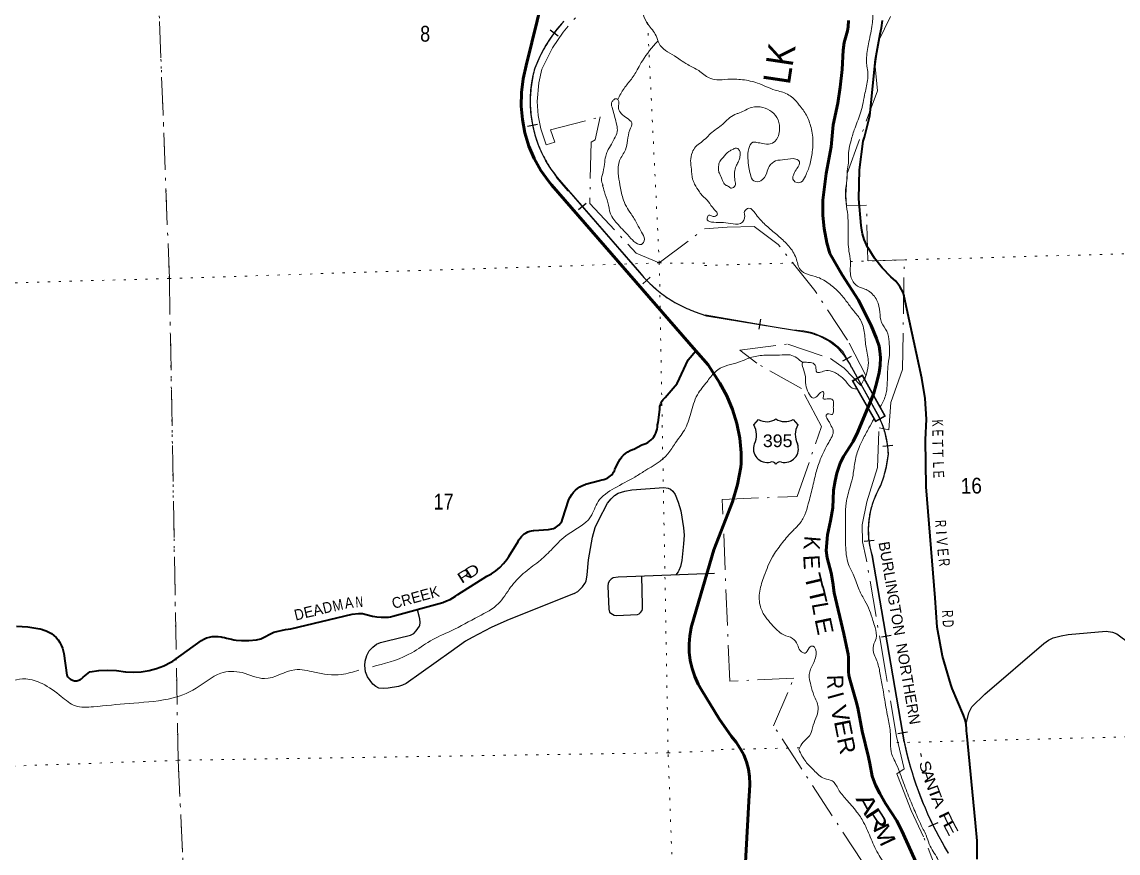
# Model space of a CAD drawing. Header units: feet. Extents: x 485078 to 733631, y 372822 to 564222.
# Drawn here: x 693061 to 705182, y 449798 to 458992 of the extents above; entities that cross this region are included whole.
import ezdxf
from ezdxf.enums import TextEntityAlignment as Align

# ---------------------------------------------------------------- set-up
doc = ezdxf.new("R2010")
doc.units = ezdxf.units.FT
doc.header["$LTSCALE"] = 80
for name, pattern in [('DOT_DASHED', [7.7, 5, -1.2, 0.3, -1.2]), ('DOTTED', [1.5, 0.3, -1.2]), ('LONG_DASH_SHORT_DASH', [9.9, 6, -1.2, 1.5, -1.2])]:
    doc.linetypes.add(name, pattern=pattern)
for name, color, linetype, lineweight in [('11', 7, 'LONG_DASH_SHORT_DASH', 60), ('16', 7, 'Continuous', 25), ('20', 7, 'Continuous', 70), ('26', 7, 'Continuous', 40), ('27', 7, 'Continuous', 25), ('29', 7, 'Continuous', 25), ('34', 7, 'Continuous', 25), ('39', 7, 'Continuous', 13), ('41', 7, 'Continuous', 13), ('44', 7, 'DOT_DASHED', 13), ('61', 7, 'Continuous', 13), ('7', 7, 'DOTTED', 13)]:
    doc.layers.add(name, color=color, linetype=linetype, lineweight=lineweight)

msp = doc.modelspace()

# ---------------------------------------------------------------- linework, layer by layer
at = {"layer": '11'}
for points in [[(702202.79, 459006.39), (702197.15, 458937.69), (702191.09, 458894.29), (702154.61, 458764.13), (702140.55, 458678.83), (702130.56, 458465.63), (702110.13, 458271.85), (702084.15, 458091.83), (702030.53, 457854), (702008.8, 457609.34), (701952.94, 457315.6), (701916.4, 457019.78), (701916.65, 456849.31), (701930.62, 456705.54), (701960.23, 456547.86), (701993.61, 456431.93), (702130.25, 456193.96), (702312.86, 455912.57), (702450.67, 455632.4), (702512.77, 455488.97)], [(702512.77, 455488.97), (702539.35, 455403.62), (702548.74, 455351.29), (702554.48, 455278.6), (702551.83, 455190.66), (702541.49, 455115.35), (702512.16, 454991.75), (702477.76, 454873.61), (702303.66, 454459), (702253.66, 454348.84), (702146.23, 454183.63), (702108.68, 454111.94), (702070.95, 454001.01), (702052.13, 453915.54), (702037.11, 453813.3), (702029.25, 453617.57), (702001.04, 453472.37), (701967.58, 453318.22), (701954.96, 453144.22), (701963.73, 453062.88), (702009.93, 452896.69), (702027.27, 452789.63), (702044.5, 452677.03), (702148.51, 452222.11), (702190.66, 452031.68), (702196.94, 451996.52), (702199.86, 451962.97), (702200.97, 451805.11), (702205.6, 451762.75), (702218.17, 451705.7), (702287.08, 451474.92), (702303.82, 451405.81), (702352.91, 451147.08), (702421.03, 450858.07), (702437.26, 450789.41), (702462.78, 450647.49), (702498.46, 450547.87), (702546.83, 450455.63), (702611.89, 450346.15), (702736.83, 450155.19), (702791.35, 450044.69), (702893.06, 449816.57), (703054.88, 449456.34)]]:
    msp.add_lwpolyline(points, dxfattribs=at)
at = {"layer": '16'}
for p, q in [((701155.22, 454535.49), (701206.53, 454594.25)), ((701398.29, 454600.22), (701398.01, 454600.02)), ((701590.38, 454594.34), (701641.77, 454535.49))]:
    msp.add_line(p, q, dxfattribs=at)
for centre, radius, start, end in [((701297.61, 454751.91), 182.07, 239.97227, 303.45418), ((701499.39, 454751.41), 181.52, 236.33975, 300.08743), ((701499.38, 454751.91), 182.07, 236.54582, 236.59441), ((700962.24, 454424.86), 222.05, 332.97043, 29.75871), ((701834.74, 454424.86), 222.05, 150.24129, 207.02957), ((701301.43, 454269.96), 151.42, 159.09177, 283.81923), ((701495.55, 454269.96), 151.42, 256.18077, 20.90823)]:
    msp.add_arc(centre, radius, start, end, dxfattribs=at)
for centre, major_axis, start_param, end_param in [((701356.77, 454071.14), (-19.56, 51.67), 4.95877769, 6.28318531), ((701440.22, 454071.14), (19.56, 51.67), 0, 1.32637542)]:
    msp.add_ellipse(centre, major_axis=major_axis, ratio=0.929097, start_param=start_param, end_param=end_param, dxfattribs=at)
at = {"layer": '20'}
msp.add_line((700648.31, 455198.17), (700512.63, 455354.13), dxfattribs=at)
for points in [[(700512.63, 455354.13), (698916.06, 457189.25), (698886.72, 457225.5), (698800.16, 457348.87), (698726.97, 457480.61), (698667.95, 457619.28), (698623.75, 457763.36), (698594.85, 457911.26), (698581.57, 458061.38), (698584.05, 458212.07), (698602.27, 458361.67), (698636.03, 458508.54), (699560.76, 462272.59)], [(700713.02, 453153.37), (700919.47, 453683.46), (700974.45, 453873.27), (701009.29, 454067.78), (701013.81, 454107.14), (701014.02, 454226.34), (700999.54, 454388.78), (700968.16, 454548.81), (700920.23, 454704.69), (700856.27, 454854.7), (700776.97, 454997.2), (700648.31, 455198.17)], [(700772.18, 451284.12), (700577.02, 451605.1), (700540.18, 451667.89), (700501.3, 451751.18), (700471.34, 451838.07), (700450.63, 451927.62), (700439.39, 452018.85), (700437.75, 452110.75), (700445.72, 452202.31), (700458.37, 452267.54), (700463.21, 452292.52), (700470.47, 452317.54), (700713.02, 453153.37)], [(701040.53, 449292.07), (701101.16, 450436.91), (701106.9, 450480.44), (701111.09, 450562.71), (701106.65, 450644.97), (701093.64, 450726.31), (701072.2, 450805.85), (701042.56, 450882.71), (701005.05, 450956.05), (700960.08, 451025.07), (700908.14, 451089.01), (700772.18, 451284.12)]]:
    msp.add_lwpolyline(points, dxfattribs=at)
at = {"layer": '26'}
for points in [[(702669.85, 456171.37), (702573.5, 456271.08), (702488.09, 456380.31), (702430.21, 456472.88), (702414.55, 456497.91), (702401.7, 456522.88), (702400.18, 456525.83), (702374.77, 456586.25), (702355.82, 456649), (702348.3, 456688.38), (702343.54, 456713.29), (702341.43, 456738.38), (702316.72, 457033.16), (702323.46, 457354.96), (702363.8, 457674.29), (702377.53, 457716.63), (702438.65, 457954.36), (702501.44, 458574.98), (702552.55, 458861.38), (702567.27, 458927.74), (702577.28, 459009.03)], [(703622.66, 449729.22), (703624.11, 449931.7), (703604.39, 450133.21), (703509.09, 451122.73), (703506.68, 451147.72), (703505.4, 451172.73), (703500.94, 451218.46), (703490.09, 451271.41), (703473.77, 451322.93), (703348.49, 451618.06), (703331.96, 451664.19), (703240.89, 451976.28), (703182.94, 452296.19), (703158.75, 452620.4), (703061.78, 453849.23), (703051.65, 454367.23), (703051.94, 454370.19), (703062.49, 454598.66), (703049.09, 454826.99), (703011.9, 455052.66), (702818.06, 455953.71), (702815.61, 455963.5), (702804.16, 455999.1), (702789.04, 456033.31), (702770.43, 456065.76), (702748.53, 456096.08), (702723.59, 456123.94), (702669.85, 456171.37)], [(700018.08, 454367.36), (700034.34, 454383.78), (700048.79, 454401.81), (700061.28, 454421.26), (700071.66, 454441.9), (700079.83, 454463.52), (700085.7, 454485.87), (700089.2, 454508.71), (700089.21, 454508.99), (700090.27, 454533.99), (700096.62, 454558.99), (700114.16, 454702.89), (700114.47, 454720.37), (700116.6, 454737.72), (700120.53, 454754.75), (700126.23, 454771.28), (700133.62, 454787.12), (700142.62, 454802.11), (700153.15, 454816.06), (700165.07, 454828.85), (700173.79, 454836.69), (700305.4, 454993.42), (700426.92, 455255.02), (700512.63, 455354.13)], [(695977.28, 452270.84), (696035.85, 452279.29), (696713.75, 452440.27), (696782.35, 452446.3), (696825.91, 452446.3), (696866.9, 452438.62), (696936.71, 452419.85), (696961.66, 452413.12), (696986.71, 452411), (697033.51, 452407.04), (697105.56, 452408.49), (697112.84, 452409.19), (697137.9, 452411.62), (697162.84, 452418.48), (697716.64, 452570.89), (697757.18, 452586.64), (697795.61, 452604.58), (697855.59, 452640.83), (697880.63, 452656.72), (698201.4, 452860.25), (698252.92, 452887.78), (698301.29, 452920.53), (698345.96, 452958.16), (698386.45, 453000.26), (698422.33, 453046.36), (698443.94, 453079.83), (698546.95, 453243.59), (698557.14, 453263.32), (698569.34, 453281.86), (698583.42, 453299.04), (698599.2, 453314.64), (698616.54, 453328.51), (698635.23, 453340.5), (698655.07, 453350.46), (698675.84, 453358.3), (698697.32, 453363.92), (698719.26, 453367.26), (698722.33, 453367.54), (698883.85, 453377.63), (698902.58, 453379.53), (698921.02, 453383.37), (698938.94, 453389.11), (698956.18, 453396.7), (698972.52, 453406.05), (698987.79, 453417.06), (699001.84, 453429.6), (699012.96, 453441.85), (699030.65, 453466.87), (699038.87, 453491.85), (699110, 453707.93), (699123.58, 453736.41), (699140.05, 453763.31), (699159.25, 453788.34), (699180.96, 453811.23), (699204.94, 453831.72), (699230.93, 453849.59), (699258.65, 453864.65), (699287.79, 453876.73), (699293.7, 453878.75), (699447.02, 453919.29), (699472.15, 453925.93), (699497.02, 453930.61), (699507.41, 453933.38), (699524.33, 453939.85), (699540.48, 453948.05), (699555.68, 453957.9), (699569.77, 453969.28), (699582.59, 453982.07), (699594.01, 453996.13), (699603.89, 454011.31), (699612.13, 454027.44), (699617.39, 454040.64), (699647.32, 454104.51), (699660.15, 454130.99), (699675.68, 454155.97), (699693.74, 454179.2), (699714.12, 454200.41), (699736.61, 454219.38), (699760.96, 454235.89), (699786.9, 454249.76), (699814.15, 454260.85), (699827.36, 454265.07), (699916.52, 454314.96), (699938.81, 454321.06), (699960.34, 454329.45), (699980.88, 454340.04), (700000.19, 454352.73), (700018.08, 454367.36)], [(693000.47, 452308.29), (693125.19, 452300.72), (693238.2, 452281.87), (693263.45, 452276.74), (693288.2, 452270.7), (693296.02, 452268.79), (693327.83, 452257.4), (693358.27, 452242.74), (693387.01, 452224.98), (693413.74, 452204.32), (693438.16, 452180.97), (693460.01, 452155.2), (693479.05, 452127.29), (693495.06, 452097.54), (693507.88, 452066.28), (693517.35, 452033.85), (693522.48, 452007.16), (693555.96, 451767.54), (693561.17, 451757.47), (693567.41, 451748), (693574.6, 451739.24), (693582.67, 451731.27), (693591.52, 451724.19), (693601.07, 451718.07), (693611.21, 451712.99), (693621.82, 451708.99), (693632.79, 451706.13), (693644, 451704.42), (693655.32, 451703.9), (693666.64, 451704.56), (693677.83, 451706.41), (693688.76, 451709.41), (693699.32, 451713.54), (693709.39, 451718.75), (693718.87, 451724.99), (693727.63, 451732.18), (693735.6, 451740.24), (693737.07, 451741.93), (693811.69, 451801.4), (693909.68, 451817.22), (694008.79, 451822.71), (694107.94, 451817.8), (694206.02, 451802.56), (694208.35, 451802.07), (694294.79, 451797.63), (694381.21, 451802.24), (694466.68, 451815.87), (694550.26, 451838.35), (694631.03, 451869.45), (694708.11, 451908.81), (694727.99, 451920.69), (695045.08, 452149.13), (695073.4, 452164.6), (695103.19, 452177.02), (695134.11, 452186.26), (695165.83, 452192.22), (695197.99, 452194.83), (695230.26, 452194.06), (695262.26, 452189.92), (695273.87, 452187.17), (695299.33, 452180.77), (695323.87, 452175.14), (695380.05, 452162.26), (695404.97, 452156.54), (695430.05, 452154.04), (695487.94, 452148.26), (695571.24, 452148.7), (695654.03, 452157.84), (695704.16, 452167.71), (695847.03, 452241.87), (695977.28, 452270.84)]]:
    msp.add_lwpolyline(points, dxfattribs=at)
at = {"layer": '29'}
for p, q in [((700721.32, 452891.13), (699655.84, 452850.28)), ((699167.44, 452668.21), (698422.75, 452368.92))]:
    msp.add_line(p, q, dxfattribs=at)
for points in [[(699167.44, 452668.21), (699207.23, 452691.73), (699230.29, 452712.24), (699261.03, 452743), (699286.65, 452778.88), (699299.46, 452807.08), (699312.27, 452876.28), (699325.08, 453042.89), (699368.64, 453291.52), (699399.38, 453399.18), (699437.81, 453476.07), (699537.72, 453668.32), (699576.15, 453717.02), (699612.02, 453752.9), (699653.01, 453778.53), (699727.31, 453801.6), (699804.17, 453814.42), (700160.28, 453840.05), (700208.95, 453834.92), (700234.57, 453822.11), (700260.19, 453801.6), (700285.81, 453763.15), (700319.12, 453678.57), (700347.3, 453583.73), (700378.04, 453396.62), (700383.17, 453314.59), (700375.48, 453219.75), (700357.55, 453035.2), (700342.17, 452968.56), (700326.8, 452924.34), (700316.55, 452907.04), (700290.94, 452876.28)], [(699655.84, 452850.28), (699600.49, 452842.32), (699576.15, 452828.22), (699558.22, 452807.72), (699545.41, 452782.08), (699541.57, 452748.76), (699549.25, 452497.57), (699558.22, 452464.25), (699573.59, 452450.15), (699609.46, 452430.92), (699635.08, 452425.8), (699868.21, 452437.33), (699886.15, 452443.74), (699901.52, 452457.84), (699918.17, 452479.62), (699922.01, 452498.85), (699922.01, 452538.58), (699915.51, 452860.24)], [(698422.75, 452368.92), (698251.63, 452294.43), (698041.55, 452184.21), (697964.69, 452140.64), (697805.85, 452027.85), (697311.39, 451674.13), (697270.4, 451656.19), (697226.85, 451640.81), (697111.56, 451620.3), (697055.2, 451617.74), (697009.09, 451622.87), (696973.22, 451640.81), (696942.47, 451666.44), (696880.99, 451748.46), (696860.49, 451802.29), (696852.81, 451874.06), (696855.37, 451920.2), (696873.3, 451984.28), (696901.48, 452035.54), (696939.91, 452076.56), (696980.9, 452107.31), (697027.02, 452127.82), (697085.94, 452143.2), (697357.51, 452207.28), (697395.94, 452227.78), (697421.56, 452255.98), (697457.43, 452307.24), (697459.99, 452314.93), (697465.11, 452348.26), (697459.99, 452389.27), (697436.93, 452489.23)], [(703505.49, 451241.07), (703531.69, 451349.71), (703565.39, 451417.14), (703709.52, 451555.75), (704360.93, 452117.68), (704411.47, 452151.4), (704465.76, 452177.62), (704553.73, 452200.1), (704630.48, 452215.08), (705049.78, 452252.55), (705119.04, 452241.31), (705169.58, 452222.58), (705311.84, 452117.68)]]:
    msp.add_lwpolyline(points, dxfattribs=at)
at = {"layer": '34'}
for p, q in [((698904, 458903.86), (698992, 458836.84)), ((698651.99, 457837.62), (698760.43, 457859.4)), ((699215.71, 456915.67), (699299.16, 456988.27)), ((699928.79, 456093.52), (700008.85, 456169.84)), ((701762.22, 455553.02), (700635.18, 455738.79)), ((701227.39, 455703.02), (701208.65, 455594.01)), ((702232.15, 455291.67), (702135.36, 455238.12)), ((702691.66, 454307.3), (702581.86, 454293.98)), ((702484.2, 453257.12), (702374.47, 453243.2)), ((702674, 452204.52), (702564.99, 452185.77)), ((702855.46, 451134), (702746.45, 451115.25)), ((703187.34, 450134.03), (703087.54, 450086.35))]:
    msp.add_line(p, q, dxfattribs=at)
at = {"layer": '34', "lineweight": 13}
for p, q in [((698991.5, 457254.89), (699890.72, 456221.31)), ((700495.54, 455787.91), (700632.76, 455738.43)), ((700616.39, 455751.14), (701589.82, 455583.78)), ((702143.44, 455341.48), (702542.37, 454620.5)), ((702243.46, 455022.67), (702356.76, 455086.38)), ((702356.76, 455086.38), (702612.07, 454632.3)), ((702243.46, 455022.67), (702498.74, 454568.58)), ((702498.74, 454568.58), (702612.07, 454632.3)), ((702465, 453088.72), (702819.25, 451028.88))]:
    msp.add_line(p, q, dxfattribs=at)
at = {"layer": '34'}
for points in [[(699051.66, 458995.98), (699033.06, 458975.53), (699014.79, 458954.6), (698996.98, 458933.52), (698979.34, 458912.01), (698962.3, 458890.29), (698945.44, 458868.14), (698929.17, 458845.78)], [(698929.18, 458845.79), (698913.15, 458823.16), (698897.57, 458800.38), (698882.33, 458777.12), (698867.68, 458753.64), (698853.33, 458730.05), (698839.3, 458705.98), (698825.78, 458681.91), (698812.65, 458657.52), (698800.06, 458632.75), (698787.82, 458608.02), (698775.97, 458582.97), (698764.66, 458557.55), (698753.69, 458532.16), (698743.18, 458506.61), (698733.23, 458480.72), (698726.93, 458458.21), (698721.18, 458435.63), (698715.81, 458412.93), (698710.67, 458390.04), (698706.06, 458367.13), (698701.89, 458344.23), (698697.94, 458321.14), (698694.54, 458298.03), (698691.56, 458274.93), (698688.92, 458251.6), (698686.76, 458228.4), (698684.85, 458205.14), (698683.45, 458181.73), (698682.51, 458158.47), (698681.96, 458135.1), (698681.7, 458111.79), (698681.96, 458088.32), (698682.55, 458065.05), (698683.66, 458041.62), (698685.09, 458018.38), (698686.92, 457995.03), (698689.19, 457971.82), (698691.89, 457948.62), (698694.89, 457925.49), (698698.45, 457902.34), (698702.28, 457879.25), (698706.59, 457856.3), (698711.19, 457833.41), (698716.37, 457810.63), (698721.86, 457787.9), (698727.66, 457765.35), (698733.9, 457742.82), (698740.59, 457720.45), (698747.71, 457698.09), (698755.03, 457675.95), (698762.93, 457653.92), (698771.18, 457632.07), (698779.71, 457610.28), (698788.6, 457588.81), (698798.05, 457567.31), (698807.71, 457546.04), (698817.86, 457525.04), (698828.18, 457504.13), (698839.08, 457483.34), (698850.22, 457462.88), (698861.7, 457442.62), (698873.6, 457422.38), (698885.9, 457402.57), (698898.37, 457382.86), (698911.33, 457363.43), (698924.59, 457344.04), (698938.13, 457325.14), (698952.12, 457306.38), (698966.32, 457287.85), (698980.84, 457269.5), (699101.86, 457123.56), (698973.73, 457274.07)], [(698953.7, 457300.02), (699891.56, 456222.02), (699907.16, 456203), (699923.1, 456184.45), (699939.37, 456166.18), (699955.94, 456147.96), (699972.85, 456130.22), (699990.01, 456112.84), (700007.47, 456095.53), (700025.29, 456078.7), (700043.33, 456062.23), (700061.8, 456045.91), (700080.43, 456030.08), (700099.26, 456014.43), (700118.53, 455999.14), (700137.95, 455984.32), (700157.71, 455969.77), (700177.58, 455955.51), (700197.89, 455941.6), (700218.26, 455928.08), (700239.05, 455914.92), (700259.89, 455902.16), (700281.05, 455889.66), (700302.36, 455877.64), (700323.92, 455866), (700345.59, 455854.65), (700367.62, 455843.76), (700389.78, 455833.15), (700412.1, 455823.02)], [(700412.1, 455823.02), (700434.53, 455813.18), (700457.23, 455803.92), (700480.07, 455794.95), (700495.92, 455788.94), (700631.16, 455740.17)], [(702626.26, 454356.34), (702622.77, 454374.42), (702618.97, 454392.6), (702614.84, 454410.56), (702610.51, 454428.51), (702605.76, 454446.43), (702600.7, 454464.14), (702595.32, 454481.82), (702589.74, 454499.41), (702583.72, 454516.97), (702577.51, 454534.31), (702570.88, 454551.63), (702564.04, 454568.73), (702556.88, 454585.81), (702549.42, 454602.69), (702541.63, 454619.45), (702541.38, 454620.01), (702236.68, 455170.69)], [(703305.84, 449797.22), (703270.07, 449857.19), (703235.82, 449917.72), (703202.6, 449978.86), (703169.86, 450040.76), (703138.69, 450103.14), (703108.75, 450165.8), (703079.3, 450229.22), (703051.42, 450293.12), (703024.76, 450357.3), (702998.93, 450422.44), (702974.54, 450487.51), (702950.83, 450553.01), (702928.48, 450619.33), (702907.58, 450685.58), (702887.7, 450752.44), (702868.72, 450819.39), (702851.09, 450887.16), (702834.57, 450954.66), (702819.42, 451022.98), (702818.17, 451028.67), (702463.93, 453088.47), (702459.16, 453104.64), (702454.78, 453120.91), (702450.66, 453137.26), (702446.72, 453153.75), (702443.16, 453170.27), (702439.91, 453186.76), (702436.83, 453203.41), (702434.13, 453220.09), (702431.75, 453236.75), (702429.62, 453253.59), (702427.82, 453270.33), (702426.19, 453287.12), (702424.95, 453304.03), (702424.04, 453320.83), (702423.4, 453337.72), (702422.98, 453354.56), (702422.93, 453371.52), (702423.12, 453388.35), (702423.69, 453405.29), (702424.49, 453422.11), (702425.57, 453439), (702426.98, 453455.8), (702428.71, 453472.59), (702430.64, 453489.34), (702432.97, 453506.11), (702435.51, 453522.84), (702438.4, 453539.46), (702441.49, 453556.06), (702445.01, 453572.58), (702448.74, 453589.05), (702452.71, 453605.41), (702456.99, 453621.75), (702461.6, 453638), (702466.52, 453654.22), (702471.59, 453670.3), (702477.08, 453686.31), (702482.82, 453702.17), (702488.76, 453718.01), (702494.98, 453733.62), (702501.59, 453749.25), (702508.36, 453764.72), (702515.48, 453780), (702522.72, 453795.22), (702530.4, 453810.36), (702538.25, 453825.25), (702546.34, 453840), (702548.49, 453843.83), (702557.11, 453864.65), (702565.23, 453885.6), (702573, 453906.7), (702580.57, 453928.03), (702587.61, 453949.43), (702594.26, 453970.87), (702600.7, 453992.52), (702606.64, 454014.26), (702612.15, 454036.02), (702617.37, 454058.06), (702622.12, 454080.02), (702626.64, 454102.06), (702630.68, 454124.31), (702634.26, 454146.47), (702637.49, 454168.78), (702640.44, 454191.07), (702642.48, 454209.56), (702641.62, 454228), (702640.35, 454246.38), (702638.76, 454264.76), (702636.96, 454283.23), (702634.73, 454301.58), (702632.19, 454319.81), (702629.43, 454338.13), (702626.26, 454356.34)]]:
    msp.add_lwpolyline(points, dxfattribs=at)
at = {"layer": '34', "lineweight": 13}
msp.add_lwpolyline([(702254.35, 455019.61), (702501.79, 454579.47), (702601.17, 454635.35), (702353.7, 455075.47)], close=True, dxfattribs=at)
for centre, radius, start, end in [((700217.97, 457919.12), 1588.51, 137.17931, 159.28223), ((700020.43, 458113.03), 1339.79, 164.05562, 219.91165), ((700982.75, 457106.54), 1405.76, 219.02926, 249.72172), ((701590.32, 454831.31), 752.47, 42.6872, 90.03817), ((701584.51, 454166.66), 1059.93, 2.318, 25.35193), ((701358.63, 454344.56), 1292.02, 337.17484, 354.00137), ((703390.55, 453367.15), 966.52, 150.48211, 196.74263), ((706724.88, 451863.51), 3993.82, 192.06262, 211.14778)]:
    msp.add_arc(centre, radius, start, end, dxfattribs=at)
at = {"layer": '34'}
msp.add_arc((701615.97, 454887.39), 680.81, 24.4369, 77.91308, dxfattribs=at)
at = {"layer": '39'}
for points in [[(702190.12, 456888.87), (702171.31, 457022.1), (702174.34, 457178.02), (702188.28, 457293.67), (702185.7, 457321.96), (702198.13, 457411.26), (702203.18, 457567.22), (702225.53, 457666.84), (702265.48, 457799.19), (702330.91, 457974.54), (702357.39, 458070.19), (702379.51, 458181.95), (702410.76, 458344.49), (702415.01, 458437.68), (702408.15, 458478.03), (702401.72, 458599.36), (702426.7, 458771.9), (702463.43, 458964.91), (702470.46, 459122.93), (702451.38, 459270.33), (702416.25, 459409.32), (702363.06, 459539.86), (702285.78, 459659.81), (702175.18, 459722.44), (702075.1, 459765.04), (701991.54, 459894.99), (701979.73, 460188.27), (701978.89, 460459.42), (701964.59, 460564.81), (701996.11, 460726.53), (701918.6, 461002.26), (701899.86, 461061.17), (701985.61, 461129.63), (702098.67, 461148.01), (702221.62, 461178.74), (702303.36, 461245.09), (702400.15, 461370.44), (702478.28, 461517.7), (702515.41, 461587.24), (702576.43, 461677.49), (702617.2, 461767.34), (702661.71, 461873.46), (702680.17, 461964.91), (702635.12, 461990.35), (702560.96, 462053.69), (702483.28, 462090.64), (702488.99, 462005.74), (702544.96, 461940.02), (702549.92, 461893.56), (702481.12, 461890.21), (702415.46, 461933.47), (702334.12, 461950.11), (702240.28, 462087.96), (702137.55, 462266.12), (702037.09, 462432.18), (701980.8, 462514.08), (701932.77, 462588.05), (701896.92, 462660.22), (701836.74, 462733.95), (701838.1, 462768.39), (701763.94, 462728.49), (701699.66, 462700.93), (701641.11, 462691.7), (701555.88, 462700.17), (701501.73, 462672.81), (701490.49, 462626.03), (701519.94, 462569.93), (701575.68, 462516.35), (701639.03, 462487.22), (701693.66, 462490.3), (701739.23, 462438.55), (701801.47, 462362.84), (701816.95, 462296.34), (701713.78, 462290.3), (701646.33, 462321.38), (701595.4, 462336.58), (701534.42, 462347.55), (701469.64, 462346.29), (701416.6, 462365.5), (701391.91, 462385.27), (701365.19, 462404.99), (701327.92, 462446.78), (701290.8, 462480.47), (701257.74, 462514.24), (701208.87, 462527.46), (701172.86, 462504.5), (701152.85, 462491.97), (701133.44, 462449.08), (701179.36, 462379.12), (701247.36, 462319.72), (701272.97, 462253.41), (701255.3, 462224.73), (701204.61, 462227.8), (701226.24, 462157.37), (701199.44, 462077.91), (701192.25, 462031.21), (701151.32, 462052.69)], [(700508.76, 459605), (700412.78, 459582.04), (700332.09, 459574.97), (700258.95, 459582.35), (700243.56, 459614.16), (700297.83, 459676.92), (700343.3, 459704.93), (700402.54, 459743.58), (700442.88, 459799.74), (700444.52, 459862.55), (700390.66, 459894.94), (700312.85, 459918.35), (700301.2, 459958.39), (700287.6, 460048.97), (700250.61, 460116.41), (700244.48, 460170.83), (700199.4, 460237.96), (700115.68, 460204.47), (700052.17, 460119.1), (699991.29, 460017.65), (699920.39, 459913.79), (699876.78, 459837.26), (699842.87, 459718.6), (699790.16, 459562.79), (699780.81, 459436.95), (699832.57, 459353.87), (699909.36, 459251.49), (699934.68, 459066.22), (699985.12, 458964.88), (700072.94, 458838.62), (700106.51, 458754.86), (700176.3, 458676.51), (700277.73, 458617.56), (700340.15, 458573.34), (700425.18, 458519.84), (700545.3, 458454.8)], [(699650.71, 458132.61), (699718.81, 458256.6), (699799.9, 458358.82), (699874.22, 458478.99), (699921.65, 458561.73), (700091.5, 458780.19)], [(700545.12, 458454.9), (700660.27, 458373.31), (700743.72, 458352.66), (700865.15, 458357.04), (701029.3, 458352.13), (701196.11, 458314.88), (701390.04, 458237.67), (701459.27, 458218.77), (701586.14, 458152.4), (701656.56, 458072.8), (701735.71, 457960.98), (701787, 457824.33), (701808.58, 457652.69), (701800.4, 457553.35), (701772.84, 457409.09), (701724.6, 457286.71), (701675.3, 457218.95), (701620.63, 457217.89), (701587.52, 457253.69), (701596.58, 457308.52), (701631.79, 457371.95), (701658.71, 457445.34), (701619.65, 457474.95), (701498.25, 457468.55), (701395.24, 457454.4), (701325.52, 457394.35), (701296.54, 457322.94), (701233.46, 457234.68), (701154.5, 457233.15), (701116.63, 457305.29), (701098.93, 457381.86), (701088.81, 457484.9), (701098.9, 457590.36), (701144.12, 457660.05), (701186.67, 457658.85), (701253.76, 457645.99), (701334.87, 457641.48), (701420.5, 457716.01), (701437.33, 457787.19), (701422.81, 457908.36), (701352.19, 457998.08), (701254.06, 458044.76), (701130.48, 458046.41), (700995.98, 457985.1), (700961.76, 457974.32), (700825.95, 457876.55), (700760.2, 457820.62), (700690.33, 457768.66), (700634.67, 457714.96), (700570.48, 457657.41)], [(699486.75, 457183.24), (699473.38, 457215.13), (699480.16, 457302.42), (699502.09, 457416.59), (699516.79, 457508.22), (699534.98, 457561.53), (699580.54, 457640.15), (699610.71, 457697.95), (699643.99, 457780.16), (699639.33, 457848.81), (699613.22, 457949.04), (699591.86, 458031.22), (699581.29, 458095.6), (699600.42, 458124.65), (699626.07, 458141.81), (699650.71, 458132.61), (699658.55, 458033.72), (699689.01, 457978.18), (699753.76, 457925.95), (699804.28, 457875.22), (699782.97, 457797.5), (699759.09, 457681.24), (699734.75, 457577.1), (699670.53, 457457.3), (699655.6, 457319.1), (699672.68, 457190.2), (699706.63, 457043.71), (699744.63, 456949.99), (699796.32, 456868.94), (699865.41, 456756.15), (699913.36, 456666.86), (699944.75, 456587.07), (699910.47, 456531.13), (699869.81, 456535.69), (699794.58, 456597.64), (699716.47, 456681.76), (699653.12, 456750.23), (699569.58, 456870.58), (699540.52, 456994.99), (699501.59, 457112.95), (699480.38, 457191.1)], [(700570.48, 457657.41), (700510.66, 457610.17), (700474.51, 457550.12), (700455.92, 457454.29), (700463.45, 457363.49), (700477.82, 457252.7), (700500.12, 457198.88), (700552.04, 457111.76), (700589.36, 457062.59)], [(700795.03, 457274.66), (700777.3, 457307.91), (700764, 457347.81), (700764, 457392.15), (700777.3, 457447.57), (700814.98, 457491.9), (700877.05, 457558.4), (700910.3, 457576.14), (700947.98, 457593.87), (700979.02, 457591.65), (700990.1, 457578.35), (701001.19, 457560.62), (701003.4, 457525.15), (700996.75, 457478.6), (700985.67, 457452), (700963.5, 457407.67), (700952.42, 457381.07), (700939.12, 457314.56), (700941.33, 457281.31), (700945.77, 457239.2), (700950.2, 457208.16), (700947.98, 457181.56), (700928.03, 457161.61), (700908.08, 457152.74), (700872.62, 457172.69), (700839.36, 457188.21), (700808.33, 457236.98), (700792.81, 457276.88)], [(700589.36, 457062.59), (700640.16, 457020.77), (700696.4, 456940.89), (700748.68, 456856.88), (700706.48, 456839.87), (700657.58, 456855.12), (700638, 456820.33), (700786.75, 456774.63), (700896.36, 456762.59), (701007.75, 456762.72), (701054.72, 456846.62), (701049.76, 456893.08), (701099.66, 456930.48), (701167.54, 456877.15), (701267.02, 456761.67), (701380.35, 456662.66), (701487.53, 456567.57), (701587.05, 456450.08), (701620.83, 456379.88), (701669.93, 456251.29), (701747.89, 456200.17), (701861.98, 456165.94), (701993.06, 456091.57), (702098.18, 455998.47), (702183.25, 455894.86), (702256.01, 455799.1), (702332.94, 455697.36), (702378.43, 455546.43), (702395.69, 455388.88), (702421.16, 455225.41), (702399.4, 455095.44), (702380.95, 455038.74)], [(702553.16, 454733.01), (702585.57, 454793.4), (702623.57, 454921.66), (702632.35, 455093.88), (702640.3, 455205.37), (702655.79, 455345.34), (702649.6, 455454.52), (702625.07, 455569.43), (702566.44, 455667.48), (702547.99, 455782.5), (702515.08, 455911.41), (702421.88, 456016.88), (702366.7, 456042.13), (702282.86, 456083.01), (702223.99, 456193.2), (702223.05, 456345), (702206.74, 456453.99), (702198.69, 456658.27), (702198.73, 456759.48), (702190.12, 456888.87)], [(700653.49, 455034.86), (700757.89, 455144.6), (700985.12, 455227.95), (701152.06, 455287.86), (701301.6, 455304.92), (701437.29, 455305.53), (701554.72, 455307.81), (701698.22, 455219.5)], [(702299.8, 454933.75), (702242.43, 454940.58), (702172.09, 455016.14), (702095.79, 455085.51), (702042.52, 455116.86), (701957.05, 455137.47), (701890.63, 455115.94), (701852.13, 455117.22), (701838.75, 455179.71), (701795.4, 455221.38), (701736.57, 455226.31), (701700.09, 455227.63), (701718.78, 455100.47), (701729.29, 454977.2), (701759.38, 454888.72), (701811.14, 454831.02), (701863.23, 454860.37), (701890.94, 454893.29), (701919.13, 454901.93), (701925.99, 454861.58), (701922.69, 454823.06), (701983.43, 454824.24), (702024.16, 454812.88), (702035.31, 454760.47), (702033.65, 454742.22), (702034.68, 454689.61), (702023.28, 454650.93), (701970.52, 454655.98), (701954.6, 454641.5), (701984.29, 454573.25), (702003.23, 454537.18), (702030.81, 454472.94), (701982.77, 454340.44), (701889.27, 454150.38), (701841.47, 454005.74), (701802.24, 453836.97), (701757.06, 453662.01), (701718.94, 453539.82), (701652.2, 453431.25), (701570.78, 453348.7), (701459.93, 453217), (701359.45, 453073.36), (701270.36, 452865.17), (701219.02, 452694.14), (701228.5, 452520.25), (701283.32, 452409.98), (701349.69, 452330.3), (701485.69, 452211.48), (701581.64, 452172.86), (701637.72, 452101.07), (701667.3, 452038.9), (701722.59, 452007.58), (701765.95, 452069.15), (701810.13, 452088.22), (701842.32, 451995.73), (701794.32, 451861.2), (701766.29, 451741.23), (701786.21, 451654.58), (701818.8, 451541.86), (701865.88, 451413.22), (701849.55, 451315.74), (701811.04, 451213.79), (701768.8, 451095.57), (701699.28, 451025.4), (701652.28, 450943.52)], [(700653.49, 455034.86), (700636.61, 455011.88), (700530.81, 454868.26), (700457.72, 454663.11), (700385.95, 454476.23), (700286.21, 454332.84), (700203.73, 454214.38), (699949.84, 454026.76), (699839.14, 453957.85), (699613.17, 453834.02), (699432.66, 453685.59), (699350.02, 453518.54), (699074.83, 453305.84), (698912.82, 453149.99), (698776, 453023.43), (698605.06, 452889.52), (698465.13, 452738.55), (698330.4, 452557.41), (698111.18, 452415.62), (697807.63, 452256.51), (697577.15, 452144.66), (697371.69, 452013.5), (696982.48, 451871.42), (696935.8, 451859.71)], [(704782.59, 444622.01), (704805.15, 444662.83), (704872.72, 444832.15), (704880.75, 444939.59), (704861.3, 445105.19), (704819.91, 445254.18), (704799.82, 445348.93), (704707.18, 445529.31), (704701.9, 445591.96), (704726.2, 445695.66), (704746.45, 445799.29), (704748.88, 445882.33), (704717.52, 445932.32), (704617.29, 446086.24), (704559.97, 446220.75), (704527.5, 446327.41), (704451.09, 446506.08), (704392.5, 446602.11), (704246.7, 446807.77), (704158.78, 446953.83), (704081.57, 447069.74), (704012.58, 447179.73), (703904.01, 447345.64), (703797.43, 447513.6), (703753.93, 447563.37), (703597.38, 448007.68), (703554.16, 448249.74), (703480.76, 448377.87), (703395.58, 448590.78), (703315.89, 448937.4), (703275.76, 449124.87), (703284.98, 449274.84), (703269.94, 449422.31), (703236.2, 449593.72), (703184.8, 449736.44), (703094.58, 449896.62), (703060.24, 449995.14), (703028.61, 450059.3), (702946.16, 450235.84), (702876.02, 450404.51), (702801.36, 450597.38), (702764.96, 450697.89), (702716.18, 450810.3), (702682.24, 450888.58), (702663.12, 451141.24), (702635.62, 451304.66), (702597, 451518.48), (702578.55, 451633.5), (702549.1, 451792.84), (702514.09, 451925.76), (702484.4, 451994), (702476.39, 452093.03), (702507.24, 452172.58), (702494.74, 452293.79), (702470.92, 452372.27), (702434.33, 452482.89), (702383.68, 452587.16), (702318.5, 452709.38), (702258.72, 452866.11), (702201.64, 452988.48), (702177.23, 453097.31), (702167.04, 453307.63), (702166.89, 453522.19), (702176.15, 453670.13), (702219.23, 453849.1), (702251.11, 453979.26), (702274.43, 454133.55), (702318.06, 454284.19), (702358.84, 454374.04), (702427.24, 454500.87), (702480.97, 454599.26)], [(696787.34, 451822.48), (696593.58, 451773.89), (696295.1, 451799.16), (696079.56, 451825.51), (695743.29, 451727.91), (695495.88, 451793.55), (695259.34, 451786.73), (694988.44, 451620.74), (694679.29, 451501.9), (694246.01, 451453.31), (693850.75, 451416.26), (693652, 451427.04), (693496.31, 451528.49), (693284.36, 451672.37), (693102.24, 451724.26), (692834.53, 451685.91), (692497.65, 451709.74), (692295.62, 451647.53), (692166.34, 451482.79), (692062.17, 451349.36), (691835.97, 451284.22), (691671.25, 451199.12), (691384.56, 451075.04), (691222.73, 451073.04), (691121.76, 451119.87), (691049.56, 451208.25), (690875.29, 451266.5), (690526.5, 451125.94), (690293.53, 450973.51), (690060.48, 450875.73), (689900.58, 450823.2), (689753.59, 450803.53), (689468.17, 450805), (689110.61, 450787.58), (688896.93, 450870.67), (688671.75, 450884.51), (688335.48, 450839.55), (687948.32, 450960.68), (687629.17, 450997.32), (687232.51, 450996.66), (686944.98, 450947.44), (686620.15, 450973.75), (686500.38, 451141.32), (686260.83, 451318.58), (686030.76, 451407.13), (685679.74, 451483.06), (685417.33, 451517.77), (685103.92, 451562.73), (684802.72, 451606.11), (684563.39, 451566.8), (684328.4, 451466.92), (684166.01, 451373.81), (684017.84, 451226.58), (683970.64, 451085.15), (683961.67, 450843.95), (683860.85, 450781.48), (683634.2, 450833.72), (683434.97, 450856.63), (683217.64, 450824.22), (683137.57, 450800.98), (683014.75, 450731.61), (682960.86, 450553.5), (682946.23, 450354.59), (682771.09, 450277.2), (682526.4, 450324.72), (682353.68, 450289.92), (682195.25, 450146.36), (681993.67, 449861.51), (681772.26, 449565.81), (681673.54, 449554.02), (681546.61, 449591.78), (681396.82, 449539.62), (681263.97, 449467.86), (681121.15, 449233.79), (680956.19, 449049.5)], [(701652.28, 450943.52), (701727.82, 450809.36), (701816.73, 450715.95), (701936.06, 450621.1), (702019.59, 450596.4), (702090.28, 450502.64), (702175.51, 450390.93), (702291.58, 450255.54), (702368.83, 450137.61), (702451.43, 449952.98), (702540.03, 449772.52), (702646.49, 449610.63), (702713.26, 449510.71), (702803.84, 449332.31), (702870.05, 449157.49), (702957.17, 448948.66), (702995.63, 448742.94), (703034.52, 448514.96), (703045.51, 448367.41), (703067.58, 448274.72), (703137.88, 448201.19), (703155.02, 448049.71), (703148.74, 447853.24), (703129.36, 447705.1), (703102.56, 447625.64), (703086, 447437.07), (703128.04, 447358.94), (703179.68, 447307.31), (703252.36, 447215.61), (703347.83, 447098.03), (703387.37, 447044.14), (703424.8, 446891.03), (703391.6, 446827.64), (703340.46, 446646.49), (703317.56, 446575.2), (703238.59, 446470.44), (703118.86, 446379.05), (703001.19, 446285.68), (702925.36, 446227.54), (702839.73, 446153.01), (702743.58, 446098.51), (702655.76, 446032.04), (702596.25, 445968.14), (702573.46, 445890.77), (702585.25, 445805.99), (702562.77, 445712.44), (702564.55, 445621.38), (702580.51, 445530.61), (702581.77, 445465.86), (702560.02, 445439.12), (702518.97, 445466.66), (702511.43, 445541.41), (702504.25, 445597.95), (702504.45, 445691.07), (702504.5, 445792.28), (702482.63, 445874.85), (702448.45, 445862.04), (702423.51, 445790.71), (702425.18, 445705.72), (702412.87, 445610.35), (702407.66, 445565.72), (702378.8, 445591.47), (702339.03, 445657.5), (702317.95, 445699.6), (702294.41, 445763.92), (702268.37, 445749.24), (702267.3, 445700.64), (702274.2, 445658.27), (702238, 445645.42), (702180.83, 445668.6), (702131.49, 445706.11), (702111.72, 445784.67), (702152.74, 445862.38), (702207.88, 445942.39), (702255.13, 446012.13), (702309.64, 446124.52), (702310.99, 446158.95), (702279.67, 446206.93), (702249.18, 446212.41), (702201.03, 446189.21), (702152.99, 446159.94), (702112.54, 446157.13), (702062.91, 446105.57), (702008.92, 446070.11), (701947.5, 446000.1), (701998.48, 445982.87), (702081.29, 445994.59), (702057.66, 445959.72), (701999.94, 445908), (701954.88, 445830.21), (701932.29, 445742.73), (701961.7, 445688.65), (702007.87, 445606.55), (702073, 445486.36), (702077.71, 445479.59)]]:
    msp.add_spline(points, degree=3, dxfattribs=at)
at = {"layer": '44'}
for points in [[(688649.39, 470198.26), (688773, 466766.95), (694401, 466945.95), (694488, 461456.95), (694691, 456153.95), (694788, 450823.95), (695048, 445380.95), (695141, 440040.95), (695323, 434686.95), (700396, 434854.95), (700562, 430195.95), (700743, 424896.95), (695417, 424709.95), (690101, 424527.95), (684752, 424375.95), (679411, 424204.95), (679406.87, 423859.49)], [(699503.7, 459413.55), (699046.14, 458879.71), (698927.48, 458706.83), (698809.77, 458467.46), (698776.54, 458319.28), (698759.46, 458110.31), (698768.95, 457958.32), (698797.43, 457808.24), (698856.28, 457633.47), (698953.01, 457660.65), (698904.25, 457796.64), (699455.24, 457940.4), (699398.09, 457688.56), (699354.33, 457661.16), (699340.43, 456983.75), (699853.05, 456432.82), (700109, 456325.95), (700600.91, 456696.27)], [(702521.89, 458228.29), (702495.32, 458500.13), (702531.34, 458778.03), (702664.71, 459053.01)], [(703226.4, 449477.71), (703031.75, 449976.47), (702893.49, 450267.71), (702784.34, 450551.68), (702737.04, 450675.46), (702818, 450730.06), (702733.41, 451088.65), (702610.61, 451805.83), (702396.86, 453056.35), (702356.84, 453242.02), (702353.2, 453427.68), (702405.04, 453684.34), (702521.46, 454062.95), (702539.65, 454503.46), (702648.8, 454477.97), (702669.38, 454780.84), (702799.22, 455148.63), (702817.05, 456359.21), (702414.57, 456348.29), (702400.01, 456963.53), (702179.9, 456961.71), (702171.71, 457076.39), (702185.99, 457314.38), (702521.89, 458228.29)], [(702694.34, 449178.14), (701373.64, 451205.16), (701596.23, 451732.39), (700888.39, 451699.48), (700805.71, 453710.76), (701635.19, 453741.54), (701901.5, 454515.71), (701680.84, 454936.84), (701186.01, 455215.81), (701000.23, 455359.3), (701531.9, 455428.2), (702001.24, 455268.01), (702154.05, 455162.44), (702336.88, 454969.49), (702393.28, 455082.35), (702189.23, 455472.37), (701828, 456020.27), (701423.71, 456528.4), (701158.07, 456729.7), (700859.73, 456722.42), (700610, 456703.12)]]:
    msp.add_lwpolyline(points, dxfattribs=at)
at = {"layer": '61', "linetype": 'DOTTED'}
msp.add_lwpolyline([(700673, 434860.95), (700516, 440220.95), (700397, 445586.95), (700207, 450906.95), (700109, 456325.95), (699978.9, 458989.24)], dxfattribs=at)
at = {"layer": '7'}
for p, q in [((700610.55, 456297.82), (701639.68, 456326.47)), ((701655.95, 450961.76), (700759.11, 450942.4))]:
    msp.add_line(p, q, dxfattribs=at)
for points in [[(694255.6, 470373.48), (694401, 466945.95), (694488, 461456.95), (694691, 456153.95), (694788, 450823.95), (695048, 445380.95), (695141, 440040.95), (695323, 434686.95)], [(702223.26, 456342.7), (705368.81, 456430.25), (710662.46, 456569.59), (716044.69, 456734.3), (721397, 456979.71), (721620.3, 456954.23)], [(700612.74, 456322.16), (700109, 456325.95), (694691, 456153.95), (689014, 455995.95), (683652, 455863.95), (678288, 455717.95), (673006, 455603.95), (670155.44, 455557.53)], [(723060.14, 451662.83), (721534.92, 451587.92), (716181.66, 451391.06), (710837.73, 451234.88), (705517.89, 451089.28), (702665.51, 451017.67)], [(670317.38, 450208.08), (673185, 450250.95), (678483, 450359.95), (683802, 450457.95), (689125, 450625.95), (694788, 450823.95), (700207, 450906.95), (700783.29, 450933.04)]]:
    msp.add_lwpolyline(points, dxfattribs=at)

# ---------------------------------------------------------------- texts
at = {"layer": '16', "width": 1.05}
msp.add_text('395', height=140, dxfattribs=at).set_placement((701418.09, 454288.45), align=Align.CENTER)
at = {"layer": '27'}
for s, rotation, width, p in [('K', 272.46, 0.7, (703125.61, 454589.59)), ('E', 271.018, 0.7, (703128.71, 454480.72)), ('T', 271.014, 0.85, (703127.23, 454371.74)), ('T', 271.574, 0.85, (703129.85, 454258.95)), ('L', 271.744, 0.8, (703135.49, 454127.45)), ('E', 271.9, 0.75, (703137.51, 454026.01)), ('R', 272.911, 0.7, (703159.43, 453478.74)), ('V', 273.847, 0.8, (703173.52, 453281.92)), ('E', 275.659, 0.8, (703182.73, 453161.92)), ('R', 276.121, 0.75, (703197.26, 453049.81)), ('R', 272.773, 0.7, (703236.04, 452481.57)), ('D', 273.562, 0.7, (703241.71, 452372.84))]:
    msp.add_text(s, height=120, rotation=rotation, dxfattribs=dict(at, width=width)).set_placement(p)
msp.add_text('I', height=120, rotation=273.091, dxfattribs=at).set_placement((703166.27, 453360.52))
for s, rotation, width, p in [('D', 32.395, 1.3, (698073.72, 452868.07)), ('R', 32.395, 1.3, (697987.77, 452814.03)), ('K', 15.387, 0.95, (697637.57, 452625.57)), ('A', 8.428, 0.9, (696685.86, 452506.48)), ('N', 3.806, 0.7, (696794.52, 452517.13)), ('C', 15.387, 0.95, (697223.46, 452512.31)), ('R', 15.387, 0.95, (697328.91, 452541.58)), ('D', 13.359, 0.9, (696139.62, 452381.02)), ('D', 13.359, 0.9, (696452.74, 452457.78)), ('M', 13.359, 0.85, (696566.91, 452481.67))]:
    msp.add_text(s, height=120, rotation=rotation, dxfattribs=dict(at, width=width)).set_placement(p, align=Align.CENTER)
for s, rotation, p in [('E', 15.387, (697434.36, 452570.86)), ('E', 15.387, (697534.68, 452598.86)), ('E', 13.359, (696244.85, 452407.47)), ('A', 14.359, (696347.6, 452430.8))]:
    msp.add_text(s, height=120, rotation=rotation, dxfattribs=at).set_placement(p, align=Align.CENTER)
at = {"layer": '34'}
msp.add_text('BURLINGTON  NORTHERN', height=120, rotation=279.758, dxfattribs=at).set_placement((702532.73, 453232.52))
for s, rotation, width, p in [('S', 286.559, 1.2, (702996.59, 450737.1)), ('A', 287.509, 1.15, (703027.75, 450637.06)), ('N', 289.899, 1.15, (703061.45, 450541.2)), ('T', 290.547, 1.45, (703099.58, 450438.81)), ('A', 292.558, 1.25, (703139.06, 450342.82)), ('F', 295.539, 1.65, (703225.54, 450153.33)), ('E', 297.875, 1.55, (703279.08, 450048.15))]:
    msp.add_text(s, height=120, rotation=rotation, dxfattribs=dict(at, width=width)).set_placement(p, align=Align.CENTER)
msp.add_text('-', height=120, rotation=284.582, dxfattribs=at).set_placement((702958.76, 450870.47), align=Align.CENTER)
at = {"layer": '41'}
for s, height, rotation, width, p in [('K', 180, 265.279, 0.95, (701715.02, 453310.54)), ('T', 180, 283.251, 1.25, (701710.49, 452871.01)), ('T', 180, 283.251, 1.25, (701752.49, 452713.01)), ('E', 180, 281.728, 1.2, (701825.23, 452386.51)), ('R', 180, 272.002, 0.9, (701962.05, 451764.82)), ('V', 180, 285.591, 1.1, (701997.07, 451400.3)), ('E', 180, 281.151, 1.2, (702039.19, 451256.08)), ('R', 180, 282.642, 1.1, (702071.53, 451062.54)), ('A', 180, 298.862, 1.4, (702276.92, 450398.84)), ('R', 170.1, 303.291, 1.55, (702372.25, 450228.93)), ('M', 180, 295.263, 1.2, (702467.47, 450071.23))]:
    msp.add_text(s, height=height, rotation=rotation, dxfattribs=dict(at, width=width)).set_placement(p)
for s, rotation, p in [('E', 273.186, (701700, 453091.24)), ('L', 279.936, (701793.94, 452555.49)), ('I', 285.504, (701965.1, 451547.75))]:
    msp.add_text(s, height=180, rotation=rotation, dxfattribs=at).set_placement(p)
at = {"layer": '44', "width": 0.9}
msp.add_text('LK', height=300, rotation=81.487, dxfattribs=at).set_placement((701552.31, 458289.33))
at = {"layer": '7', "width": 0.85}
for s, p in [('8', (697464.59, 458773.58)), ('17', (697613.34, 453597.84))]:
    msp.add_text(s, height=175, dxfattribs=at).set_placement(p)
at = {"layer": '7', "width": 0.9}
msp.add_text('16', height=175, rotation=1.11, dxfattribs=at).set_placement((703443.62, 453771.7))

doc.saveas('drawing.dxf')
